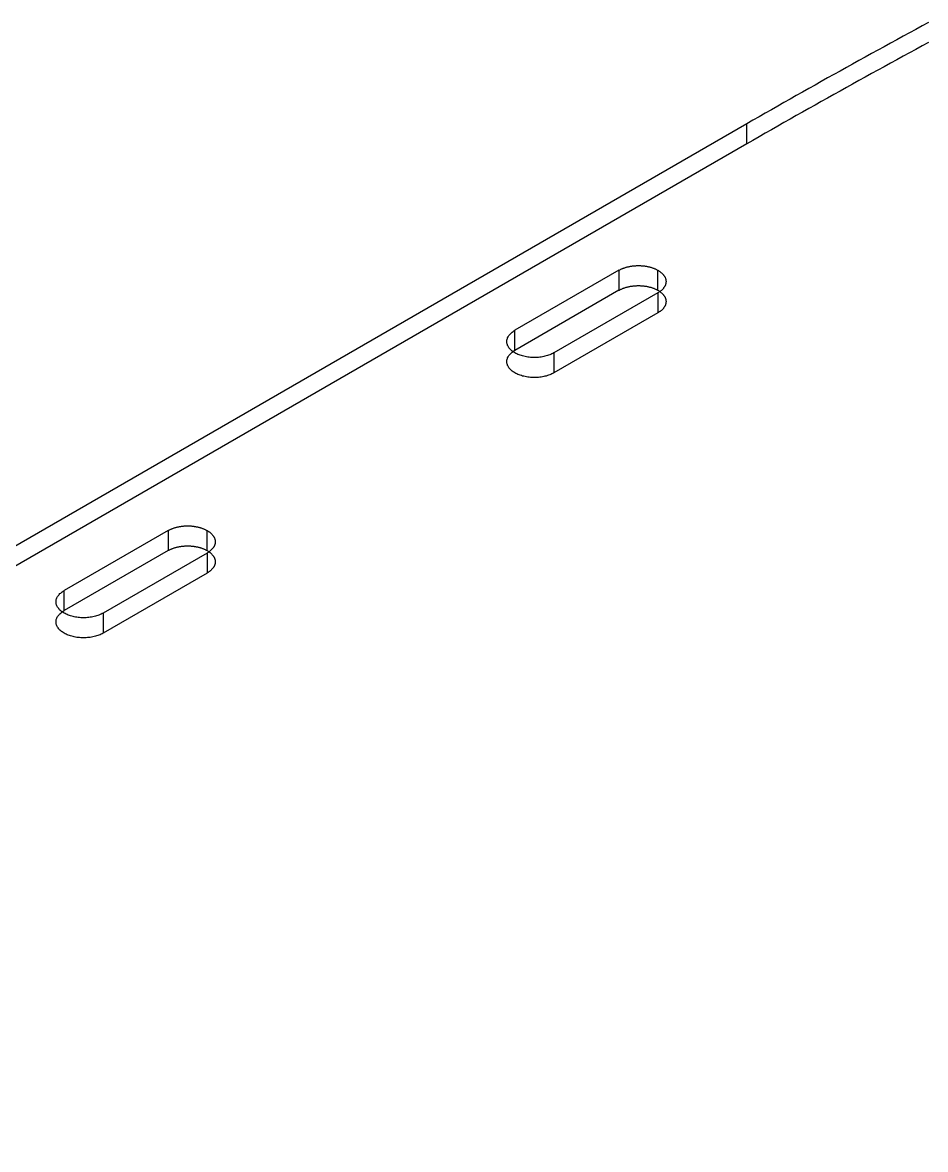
# Model space of a CAD drawing. Header units: inches. Extents: x 4 to 268, y 4 to 172.
# Drawn here: x 82.143 to 85.292, y 30.55 to 34.48 of the extents above; entities that cross this region are included whole.
import ezdxf

# ---------------------------------------------------------------- set-up
doc = ezdxf.new("R2010")
doc.units = ezdxf.units.IN
doc.header["$MEASUREMENT"] = 0

msp = doc.modelspace()

# ---------------------------------------------------------------- linework, layer by layer
at = {"layer": 'OUTLINE'}
for p, q in [((85.3027, 34.4799), (85.2805, 34.4679)), ((85.214, 34.4319), (85.1919, 34.4198)), ((85.2361, 34.4439), (85.214, 34.4319)), ((85.2583, 34.4559), (85.2361, 34.4439)), ((85.2805, 34.4679), (85.2583, 34.4559)), ((85.1477, 34.3957), (85.1256, 34.3837)), ((85.1698, 34.4078), (85.1477, 34.3957)), ((85.1919, 34.4198), (85.1698, 34.4078)), ((85.2805, 34.3981), (85.2583, 34.3861)), ((85.3027, 34.41), (85.2805, 34.3981)), ((85.0816, 34.3594), (85.0597, 34.3473)), ((85.1036, 34.3716), (85.0816, 34.3594)), ((85.1256, 34.3837), (85.1036, 34.3716)), ((85.214, 34.3621), (85.1919, 34.35)), ((85.2361, 34.3741), (85.214, 34.3621)), ((85.2583, 34.3861), (85.2361, 34.3741)), ((85.0158, 34.323), (84.9939, 34.3108)), ((85.0377, 34.3352), (85.0158, 34.323)), ((85.0597, 34.3473), (85.0377, 34.3352)), ((85.1256, 34.3138), (85.1036, 34.3017)), ((85.1477, 34.3259), (85.1256, 34.3138)), ((85.1698, 34.338), (85.1477, 34.3259)), ((85.1919, 34.35), (85.1698, 34.338)), ((84.9284, 34.2742), (84.9066, 34.262)), ((84.9502, 34.2865), (84.9284, 34.2742)), ((84.972, 34.2987), (84.9502, 34.2865)), ((84.9939, 34.3108), (84.972, 34.2987)), ((85.0597, 34.2775), (85.0377, 34.2654)), ((85.0816, 34.2896), (85.0597, 34.2775)), ((85.1036, 34.3017), (85.0816, 34.2896)), ((84.8631, 34.2375), (84.8413, 34.2252)), ((84.8848, 34.2498), (84.8631, 34.2375)), ((84.9066, 34.262), (84.8848, 34.2498)), ((84.9939, 34.241), (84.972, 34.2288)), ((85.0158, 34.2532), (84.9939, 34.241)), ((85.0377, 34.2654), (85.0158, 34.2532)), ((84.798, 34.2006), (84.7764, 34.1883)), ((84.8197, 34.2129), (84.798, 34.2006)), ((84.8413, 34.2252), (84.8197, 34.2129)), ((84.9284, 34.2044), (84.9066, 34.1922)), ((84.9502, 34.2166), (84.9284, 34.2044)), ((84.972, 34.2288), (84.9502, 34.2166)), ((84.7332, 34.1636), (84.7116, 34.1512)), ((84.7548, 34.1759), (84.7332, 34.1636)), ((84.7764, 34.1883), (84.7548, 34.1759)), ((84.8413, 34.1554), (84.8197, 34.1431)), ((84.8631, 34.1677), (84.8413, 34.1554)), ((84.8848, 34.1799), (84.8631, 34.1677)), ((84.9066, 34.1922), (84.8848, 34.1799)), ((84.6686, 34.1264), (73.5428, 27.7028)), ((84.6901, 34.1388), (84.6686, 34.1264)), ((84.6686, 34.0566), (84.6686, 34.1264)), ((84.7116, 34.1512), (84.6901, 34.1388)), ((84.7764, 34.1185), (84.7548, 34.1061)), ((84.798, 34.1308), (84.7764, 34.1185)), ((84.8197, 34.1431), (84.798, 34.1308)), ((84.7116, 34.0814), (84.6901, 34.069)), ((84.7332, 34.0938), (84.7116, 34.0814)), ((84.7548, 34.1061), (84.7332, 34.0938)), ((84.6686, 34.0566), (73.5428, 27.633)), ((84.6901, 34.069), (84.6686, 34.0566)), ((84.2226, 33.6158), (83.8598, 33.4064)), ((84.2226, 33.6158), (84.2243, 33.6168)), ((84.2226, 33.6158), (84.2226, 33.546)), ((84.2243, 33.6168), (84.2261, 33.6177)), ((84.2261, 33.6177), (84.2278, 33.6186)), ((84.2278, 33.6186), (84.2296, 33.6195)), ((84.2296, 33.6195), (84.2315, 33.6204)), ((84.2315, 33.6204), (84.2334, 33.6212)), ((84.2334, 33.6212), (84.2353, 33.622)), ((84.2353, 33.622), (84.2372, 33.6228)), ((84.2372, 33.6228), (84.2392, 33.6235)), ((84.2392, 33.6235), (84.2412, 33.6242)), ((84.2412, 33.6242), (84.2432, 33.6249)), ((84.2432, 33.6249), (84.2453, 33.6256)), ((84.2453, 33.6256), (84.2474, 33.6262)), ((84.2474, 33.6262), (84.2495, 33.6268)), ((84.2495, 33.6268), (84.2517, 33.6273)), ((84.2517, 33.6273), (84.2538, 33.6279)), ((84.2538, 33.6279), (84.256, 33.6284)), ((84.256, 33.6284), (84.2583, 33.6289)), ((84.2583, 33.6289), (84.2605, 33.6293)), ((84.2605, 33.6293), (84.2627, 33.6297)), ((84.2627, 33.6297), (84.265, 33.6301)), ((84.265, 33.6301), (84.2673, 33.6304)), ((84.2673, 33.6304), (84.2696, 33.6308)), ((84.2696, 33.6308), (84.2719, 33.631)), ((84.2719, 33.631), (84.2742, 33.6313)), ((84.2742, 33.6313), (84.2765, 33.6315)), ((84.2765, 33.6315), (84.2789, 33.6317)), ((84.2789, 33.6317), (84.2812, 33.6318)), ((84.2812, 33.6318), (84.2836, 33.632)), ((84.2836, 33.632), (84.2859, 33.632)), ((84.2859, 33.632), (84.2883, 33.6321)), ((84.2883, 33.6321), (84.2907, 33.6321)), ((84.2907, 33.6321), (84.293, 33.6321)), ((84.293, 33.6321), (84.2954, 33.632)), ((84.2954, 33.632), (84.2977, 33.632)), ((84.2977, 33.632), (84.3001, 33.6318)), ((84.3001, 33.6318), (84.3024, 33.6317)), ((84.3024, 33.6317), (84.3048, 33.6315)), ((84.3048, 33.6315), (84.3071, 33.6313)), ((84.3071, 33.6313), (84.3094, 33.631)), ((84.3094, 33.631), (84.3117, 33.6308)), ((84.3117, 33.6308), (84.314, 33.6304)), ((84.314, 33.6304), (84.3163, 33.6301)), ((84.3163, 33.6301), (84.3186, 33.6297)), ((84.3186, 33.6297), (84.3208, 33.6293)), ((84.3208, 33.6293), (84.3231, 33.6289)), ((84.3231, 33.6289), (84.3253, 33.6284)), ((84.3253, 33.6284), (84.3275, 33.6279)), ((84.3275, 33.6279), (84.3296, 33.6273)), ((84.3296, 33.6273), (84.3318, 33.6268)), ((84.3318, 33.6268), (84.3339, 33.6262)), ((84.3339, 33.6262), (84.336, 33.6256)), ((84.336, 33.6256), (84.3381, 33.6249)), ((84.3381, 33.6249), (84.3401, 33.6242)), ((84.3401, 33.6242), (84.3421, 33.6235)), ((84.3421, 33.6235), (84.3441, 33.6228)), ((84.3441, 33.6228), (84.3461, 33.622)), ((84.3461, 33.622), (84.348, 33.6212)), ((84.348, 33.6212), (84.3498, 33.6204)), ((84.3498, 33.6204), (84.3517, 33.6195)), ((84.3517, 33.6195), (84.3535, 33.6186)), ((84.3535, 33.6186), (84.3553, 33.6177)), ((84.3553, 33.6177), (84.357, 33.6168)), ((84.357, 33.6168), (84.3587, 33.6158)), ((84.3587, 33.6158), (84.3603, 33.6149)), ((84.3587, 33.546), (84.3587, 33.6158)), ((84.3603, 33.6149), (84.3619, 33.6139)), ((84.3619, 33.6139), (84.3635, 33.6128)), ((84.3635, 33.6128), (84.365, 33.6118)), ((84.365, 33.6118), (84.3665, 33.6107)), ((84.3665, 33.6107), (84.3679, 33.6097)), ((84.3679, 33.6097), (84.3693, 33.6086)), ((84.3693, 33.6086), (84.3706, 33.6074)), ((84.3706, 33.6074), (84.3719, 33.6063)), ((84.3719, 33.6063), (84.3732, 33.6051)), ((84.3732, 33.6051), (84.3744, 33.6039)), ((84.3744, 33.6039), (84.3755, 33.6028)), ((84.3755, 33.6028), (84.3766, 33.6015)), ((84.3766, 33.6015), (84.3776, 33.6003)), ((84.3776, 33.6003), (84.3786, 33.5991)), ((84.3786, 33.5991), (84.3795, 33.5978)), ((84.3795, 33.5978), (84.3804, 33.5966)), ((84.3804, 33.5966), (84.3812, 33.5953)), ((84.3812, 33.5953), (84.382, 33.594)), ((84.382, 33.594), (84.3827, 33.5927)), ((84.3827, 33.5927), (84.3834, 33.5914)), ((84.3834, 33.5914), (84.384, 33.5901)), ((84.384, 33.5901), (84.3845, 33.5887)), ((84.3845, 33.5644), (84.384, 33.5631)), ((84.3845, 33.5887), (84.385, 33.5874)), ((84.385, 33.5657), (84.3845, 33.5644)), ((84.385, 33.5874), (84.3854, 33.5861)), ((84.3854, 33.5671), (84.385, 33.5657)), ((84.3854, 33.5861), (84.3858, 33.5847)), ((84.3858, 33.5684), (84.3854, 33.5671)), ((84.3858, 33.5847), (84.3861, 33.5834)), ((84.3861, 33.5698), (84.3858, 33.5684)), ((84.3861, 33.5834), (84.3864, 33.582)), ((84.3864, 33.5711), (84.3861, 33.5698)), ((84.3864, 33.582), (84.3866, 33.5807)), ((84.3866, 33.5725), (84.3864, 33.5711)), ((84.3866, 33.5807), (84.3867, 33.5793)), ((84.3867, 33.5738), (84.3866, 33.5725)), ((84.3867, 33.5793), (84.3868, 33.5779)), ((84.3868, 33.5752), (84.3867, 33.5738)), ((84.3868, 33.5779), (84.3869, 33.5766)), ((84.3869, 33.5766), (84.3868, 33.5752)), ((84.2226, 33.546), (83.8598, 33.3366)), ((84.3587, 33.5373), (83.9959, 33.3278)), ((84.2226, 33.546), (84.2243, 33.547)), ((84.2243, 33.547), (84.2261, 33.5479)), ((84.2261, 33.5479), (84.2278, 33.5488)), ((84.2278, 33.5488), (84.2296, 33.5497)), ((84.2296, 33.5497), (84.2315, 33.5505)), ((84.2315, 33.5505), (84.2334, 33.5514)), ((84.2334, 33.5514), (84.2353, 33.5522)), ((84.2353, 33.5522), (84.2372, 33.5529)), ((84.2372, 33.5529), (84.2392, 33.5537)), ((84.2392, 33.5537), (84.2412, 33.5544)), ((84.2412, 33.5544), (84.2432, 33.5551)), ((84.2432, 33.5551), (84.2453, 33.5557)), ((84.2453, 33.5557), (84.2474, 33.5564)), ((84.2474, 33.5564), (84.2495, 33.557)), ((84.2495, 33.557), (84.2517, 33.5575)), ((84.2517, 33.5575), (84.2538, 33.5581)), ((84.2538, 33.5581), (84.256, 33.5586)), ((84.256, 33.5586), (84.2583, 33.559)), ((84.2583, 33.559), (84.2605, 33.5595)), ((84.2605, 33.5595), (84.2627, 33.5599)), ((84.2627, 33.5599), (84.265, 33.5603)), ((84.265, 33.5603), (84.2673, 33.5606)), ((84.2673, 33.5606), (84.2696, 33.5609)), ((84.2696, 33.5609), (84.2719, 33.5612)), ((84.2719, 33.5612), (84.2742, 33.5615)), ((84.2742, 33.5615), (84.2765, 33.5617)), ((84.2765, 33.5617), (84.2789, 33.5619)), ((84.2789, 33.5619), (84.2812, 33.562)), ((84.2812, 33.562), (84.2836, 33.5621)), ((84.2836, 33.5621), (84.2859, 33.5622)), ((84.2859, 33.5622), (84.2883, 33.5623)), ((84.2883, 33.5623), (84.2907, 33.5623)), ((84.2907, 33.5623), (84.293, 33.5623)), ((84.293, 33.5623), (84.2954, 33.5622)), ((84.2954, 33.5622), (84.2977, 33.5621)), ((84.2977, 33.5621), (84.3001, 33.562)), ((84.3001, 33.562), (84.3024, 33.5619)), ((84.3024, 33.5619), (84.3048, 33.5617)), ((84.3048, 33.5617), (84.3071, 33.5615)), ((84.3071, 33.5615), (84.3094, 33.5612)), ((84.3094, 33.5612), (84.3117, 33.5609)), ((84.3117, 33.5609), (84.314, 33.5606)), ((84.314, 33.5606), (84.3163, 33.5603)), ((84.3163, 33.5603), (84.3186, 33.5599)), ((84.3186, 33.5599), (84.3208, 33.5595)), ((84.3208, 33.5595), (84.3231, 33.559)), ((84.3231, 33.559), (84.3253, 33.5586)), ((84.3253, 33.5586), (84.3275, 33.5581)), ((84.3275, 33.5581), (84.3296, 33.5575)), ((84.3296, 33.5575), (84.3318, 33.557)), ((84.3318, 33.557), (84.3339, 33.5564)), ((84.3339, 33.5564), (84.336, 33.5557)), ((84.336, 33.5557), (84.3381, 33.5551)), ((84.3381, 33.5551), (84.3401, 33.5544)), ((84.3401, 33.5544), (84.3421, 33.5537)), ((84.3421, 33.5537), (84.3441, 33.5529)), ((84.3441, 33.5529), (84.3461, 33.5522)), ((84.3461, 33.5522), (84.348, 33.5514)), ((84.348, 33.5514), (84.3498, 33.5505)), ((84.3498, 33.5505), (84.3517, 33.5497)), ((84.3517, 33.5497), (84.3535, 33.5488)), ((84.3535, 33.5488), (84.3553, 33.5479)), ((84.3553, 33.5479), (84.357, 33.547)), ((84.357, 33.547), (84.3587, 33.546)), ((84.3587, 33.546), (84.3603, 33.545)), ((84.3603, 33.5383), (84.3587, 33.5373)), ((84.3587, 33.5373), (84.3587, 33.4675)), ((84.3603, 33.545), (84.3619, 33.544)), ((84.3619, 33.5393), (84.3603, 33.5383)), ((84.3619, 33.544), (84.3635, 33.543)), ((84.3635, 33.5403), (84.3619, 33.5393)), ((84.3635, 33.543), (84.365, 33.542)), ((84.365, 33.5413), (84.3635, 33.5403)), ((84.3665, 33.5424), (84.365, 33.5413)), ((84.365, 33.542), (84.3665, 33.5409)), ((84.3679, 33.5435), (84.3665, 33.5424)), ((84.3665, 33.5409), (84.3679, 33.5398)), ((84.3693, 33.5446), (84.3679, 33.5435)), ((84.3679, 33.5398), (84.3693, 33.5387)), ((84.3706, 33.5457), (84.3693, 33.5446)), ((84.3693, 33.5387), (84.3706, 33.5376)), ((84.3719, 33.5469), (84.3706, 33.5457)), ((84.3706, 33.5376), (84.3719, 33.5365)), ((84.3732, 33.548), (84.3719, 33.5469)), ((84.3719, 33.5365), (84.3732, 33.5353)), ((84.3744, 33.5492), (84.3732, 33.548)), ((84.3732, 33.5353), (84.3744, 33.5341)), ((84.3755, 33.5504), (84.3744, 33.5492)), ((84.3744, 33.5341), (84.3755, 33.5329)), ((84.3766, 33.5516), (84.3755, 33.5504)), ((84.3755, 33.5329), (84.3766, 33.5317)), ((84.3776, 33.5528), (84.3766, 33.5516)), ((84.3766, 33.5317), (84.3776, 33.5305)), ((84.3786, 33.5541), (84.3776, 33.5528)), ((84.3776, 33.5305), (84.3786, 33.5293)), ((84.3795, 33.5553), (84.3786, 33.5541)), ((84.3786, 33.5293), (84.3795, 33.528)), ((84.3804, 33.5566), (84.3795, 33.5553)), ((84.3795, 33.528), (84.3804, 33.5267)), ((84.3812, 33.5579), (84.3804, 33.5566)), ((84.3804, 33.5267), (84.3812, 33.5255)), ((84.382, 33.5591), (84.3812, 33.5579)), ((84.3812, 33.5255), (84.382, 33.5242)), ((84.3827, 33.5604), (84.382, 33.5591)), ((84.3834, 33.5618), (84.3827, 33.5604)), ((84.384, 33.5631), (84.3834, 33.5618)), ((84.3804, 33.4868), (84.3795, 33.4855)), ((84.3812, 33.488), (84.3804, 33.4868)), ((84.382, 33.4893), (84.3812, 33.488)), ((84.382, 33.5242), (84.3827, 33.5229)), ((84.3827, 33.4906), (84.382, 33.4893)), ((84.3827, 33.5229), (84.3834, 33.5216)), ((84.3834, 33.4919), (84.3827, 33.4906)), ((84.3834, 33.5216), (84.384, 33.5202)), ((84.384, 33.4933), (84.3834, 33.4919)), ((84.384, 33.5202), (84.3845, 33.5189)), ((84.3845, 33.4946), (84.384, 33.4933)), ((84.3845, 33.5189), (84.385, 33.5176)), ((84.385, 33.4959), (84.3845, 33.4946)), ((84.385, 33.5176), (84.3854, 33.5162)), ((84.3854, 33.4973), (84.385, 33.4959)), ((84.3854, 33.5162), (84.3858, 33.5149)), ((84.3858, 33.4986), (84.3854, 33.4973)), ((84.3858, 33.5149), (84.3861, 33.5135)), ((84.3861, 33.4999), (84.3858, 33.4986)), ((84.3861, 33.5135), (84.3864, 33.5122)), ((84.3864, 33.5013), (84.3861, 33.4999)), ((84.3864, 33.5122), (84.3866, 33.5108)), ((84.3866, 33.5027), (84.3864, 33.5013)), ((84.3866, 33.5108), (84.3867, 33.5095)), ((84.3867, 33.504), (84.3866, 33.5027)), ((84.3867, 33.5095), (84.3868, 33.5081)), ((84.3868, 33.5054), (84.3867, 33.504)), ((84.3868, 33.5081), (84.3869, 33.5067)), ((84.3869, 33.5067), (84.3868, 33.5054)), ((84.3587, 33.4675), (83.9959, 33.258)), ((84.3603, 33.4684), (84.3587, 33.4675)), ((84.3619, 33.4694), (84.3603, 33.4684)), ((84.3635, 33.4705), (84.3619, 33.4694)), ((84.365, 33.4715), (84.3635, 33.4705)), ((84.3665, 33.4726), (84.365, 33.4715)), ((84.3679, 33.4737), (84.3665, 33.4726)), ((84.3693, 33.4748), (84.3679, 33.4737)), ((84.3706, 33.4759), (84.3693, 33.4748)), ((84.3719, 33.477), (84.3706, 33.4759)), ((84.3732, 33.4782), (84.3719, 33.477)), ((84.3744, 33.4794), (84.3732, 33.4782)), ((84.3755, 33.4806), (84.3744, 33.4794)), ((84.3766, 33.4818), (84.3755, 33.4806)), ((84.3776, 33.483), (84.3766, 33.4818)), ((84.3786, 33.4842), (84.3776, 33.483)), ((84.3795, 33.4855), (84.3786, 33.4842)), ((83.8317, 33.3671), (83.8318, 33.3698)), ((83.8318, 33.3698), (83.8321, 33.3725)), ((83.8321, 33.3725), (83.8327, 33.3753)), ((83.8327, 33.3753), (83.8335, 33.3779)), ((83.8335, 33.3779), (83.8345, 33.3806)), ((83.8345, 33.3806), (83.8358, 33.3832)), ((83.8358, 33.3832), (83.8373, 33.3858)), ((83.8373, 33.3858), (83.839, 33.3884)), ((83.839, 33.3884), (83.8409, 33.3909)), ((83.8409, 33.3909), (83.843, 33.3933)), ((83.843, 33.3933), (83.8453, 33.3957)), ((83.8453, 33.3957), (83.8479, 33.398)), ((83.8479, 33.398), (83.8506, 33.4002)), ((83.8506, 33.4002), (83.8535, 33.4023)), ((83.8535, 33.4023), (83.8566, 33.4044)), ((83.8566, 33.4044), (83.8598, 33.4064)), ((83.8598, 33.3366), (83.8598, 33.4064)), ((83.8318, 33.3644), (83.8317, 33.3671)), ((83.8321, 33.3617), (83.8318, 33.3644)), ((83.8327, 33.359), (83.8321, 33.3617)), ((83.8335, 33.3563), (83.8327, 33.359)), ((83.8345, 33.3536), (83.8335, 33.3563)), ((83.8358, 33.351), (83.8345, 33.3536)), ((83.8373, 33.3484), (83.8358, 33.351)), ((83.839, 33.3458), (83.8373, 33.3484)), ((83.8409, 33.3434), (83.839, 33.3458)), ((83.843, 33.3409), (83.8409, 33.3434)), ((83.8453, 33.3385), (83.843, 33.3409)), ((83.8479, 33.3362), (83.8453, 33.3385)), ((83.8506, 33.334), (83.8479, 33.3362)), ((83.8479, 33.3281), (83.8506, 33.3304)), ((83.8535, 33.3319), (83.8506, 33.334)), ((83.8506, 33.3304), (83.8535, 33.3325)), ((83.8535, 33.3325), (83.8566, 33.3346)), ((83.8566, 33.3298), (83.8535, 33.3319)), ((83.8566, 33.3346), (83.8598, 33.3366)), ((83.8598, 33.3278), (83.8566, 33.3298)), ((83.8317, 33.2973), (83.8318, 33.3)), ((83.8318, 33.2946), (83.8317, 33.2973)), ((83.8318, 33.3), (83.8321, 33.3027)), ((83.8321, 33.2918), (83.8318, 33.2946)), ((83.8321, 33.3027), (83.8327, 33.3054)), ((83.8327, 33.2891), (83.8321, 33.2918)), ((83.8327, 33.3054), (83.8335, 33.3081)), ((83.8335, 33.3081), (83.8345, 33.3108)), ((83.8345, 33.3108), (83.8358, 33.3134)), ((83.8358, 33.3134), (83.8373, 33.316)), ((83.8373, 33.316), (83.839, 33.3185)), ((83.839, 33.3185), (83.8409, 33.321)), ((83.8409, 33.321), (83.843, 33.3235)), ((83.843, 33.3235), (83.8453, 33.3258)), ((83.8453, 33.3258), (83.8479, 33.3281)), ((83.8633, 33.3259), (83.8598, 33.3278)), ((83.8668, 33.3242), (83.8633, 33.3259)), ((83.8706, 33.3225), (83.8668, 33.3242)), ((83.8744, 33.3209), (83.8706, 33.3225)), ((83.8784, 33.3195), (83.8744, 33.3209)), ((83.8825, 33.3181), (83.8784, 33.3195)), ((83.8867, 33.3169), (83.8825, 33.3181)), ((83.891, 33.3158), (83.8867, 33.3169)), ((83.8955, 33.3148), (83.891, 33.3158)), ((83.8999, 33.314), (83.8955, 33.3148)), ((83.9045, 33.3132), (83.8999, 33.314)), ((83.9091, 33.3126), (83.9045, 33.3132)), ((83.9137, 33.3122), (83.9091, 33.3126)), ((83.9184, 33.3118), (83.9137, 33.3122)), ((83.9231, 33.3116), (83.9184, 33.3118)), ((83.9279, 33.3116), (83.9231, 33.3116)), ((83.9326, 33.3116), (83.9279, 33.3116)), ((83.9373, 33.3118), (83.9326, 33.3116)), ((83.942, 33.3122), (83.9373, 33.3118)), ((83.9466, 33.3126), (83.942, 33.3122)), ((83.9512, 33.3132), (83.9466, 33.3126)), ((83.9558, 33.314), (83.9512, 33.3132)), ((83.9603, 33.3148), (83.9558, 33.314)), ((83.9647, 33.3158), (83.9603, 33.3148)), ((83.969, 33.3169), (83.9647, 33.3158)), ((83.9732, 33.3181), (83.969, 33.3169)), ((83.9773, 33.3195), (83.9732, 33.3181)), ((83.9813, 33.3209), (83.9773, 33.3195)), ((83.9852, 33.3225), (83.9813, 33.3209)), ((83.9889, 33.3242), (83.9852, 33.3225)), ((83.9925, 33.3259), (83.9889, 33.3242)), ((83.9959, 33.3278), (83.9925, 33.3259)), ((83.9959, 33.3278), (83.9959, 33.258)), ((83.8335, 33.2864), (83.8327, 33.2891)), ((83.8345, 33.2838), (83.8335, 33.2864)), ((83.8358, 33.2812), (83.8345, 33.2838)), ((83.8373, 33.2786), (83.8358, 33.2812)), ((83.839, 33.276), (83.8373, 33.2786)), ((83.8409, 33.2735), (83.839, 33.276)), ((83.843, 33.2711), (83.8409, 33.2735)), ((83.8453, 33.2687), (83.843, 33.2711)), ((83.8479, 33.2664), (83.8453, 33.2687)), ((83.8506, 33.2642), (83.8479, 33.2664)), ((83.8535, 33.262), (83.8506, 33.2642)), ((83.8566, 33.26), (83.8535, 33.262)), ((83.8598, 33.258), (83.8566, 33.26)), ((83.8633, 33.2561), (83.8598, 33.258)), ((83.8668, 33.2543), (83.8633, 33.2561)), ((83.8706, 33.2527), (83.8668, 33.2543)), ((83.8744, 33.2511), (83.8706, 33.2527)), ((83.8784, 33.2496), (83.8744, 33.2511)), ((83.9813, 33.2511), (83.9773, 33.2496)), ((83.9852, 33.2527), (83.9813, 33.2511)), ((83.9889, 33.2543), (83.9852, 33.2527)), ((83.9925, 33.2561), (83.9889, 33.2543)), ((83.9959, 33.258), (83.9925, 33.2561)), ((83.8825, 33.2483), (83.8784, 33.2496)), ((83.8867, 33.2471), (83.8825, 33.2483)), ((83.891, 33.246), (83.8867, 33.2471)), ((83.8955, 33.245), (83.891, 33.246)), ((83.8999, 33.2441), (83.8955, 33.245)), ((83.9045, 33.2434), (83.8999, 33.2441)), ((83.9091, 33.2428), (83.9045, 33.2434)), ((83.9137, 33.2423), (83.9091, 33.2428)), ((83.9184, 33.242), (83.9137, 33.2423)), ((83.9231, 33.2418), (83.9184, 33.242)), ((83.9279, 33.2417), (83.9231, 33.2418)), ((83.9326, 33.2418), (83.9279, 33.2417)), ((83.9373, 33.242), (83.9326, 33.2418)), ((83.942, 33.2423), (83.9373, 33.242)), ((83.9466, 33.2428), (83.942, 33.2423)), ((83.9512, 33.2434), (83.9466, 33.2428)), ((83.9558, 33.2441), (83.9512, 33.2434)), ((83.9603, 33.245), (83.9558, 33.2441)), ((83.9647, 33.246), (83.9603, 33.245)), ((83.969, 33.2471), (83.9647, 33.246)), ((83.9732, 33.2483), (83.969, 33.2471)), ((83.9773, 33.2496), (83.9732, 33.2483)), ((82.6505, 32.7082), (82.2877, 32.4987)), ((82.6505, 32.7082), (82.6522, 32.7091)), ((82.6505, 32.7082), (82.6505, 32.6383)), ((82.6522, 32.7091), (82.6539, 32.71)), ((82.6539, 32.71), (82.6557, 32.7109)), ((82.6557, 32.7109), (82.6575, 32.7118)), ((82.6575, 32.7118), (82.6594, 32.7127)), ((82.6594, 32.7127), (82.6612, 32.7135)), ((82.6612, 32.7135), (82.6631, 32.7143)), ((82.6631, 32.7143), (82.6651, 32.7151)), ((82.6651, 32.7151), (82.6671, 32.7158)), ((82.6671, 32.7158), (82.6691, 32.7165)), ((82.6691, 32.7165), (82.6711, 32.7172)), ((82.6711, 32.7172), (82.6732, 32.7179)), ((82.6732, 32.7179), (82.6753, 32.7185)), ((82.6753, 32.7185), (82.6774, 32.7191)), ((82.6774, 32.7191), (82.6796, 32.7197)), ((82.6796, 32.7197), (82.6817, 32.7202)), ((82.6817, 32.7202), (82.6839, 32.7207)), ((82.6839, 32.7207), (82.6861, 32.7212)), ((82.6861, 32.7212), (82.6884, 32.7216)), ((82.6884, 32.7216), (82.6906, 32.722)), ((82.6906, 32.722), (82.6929, 32.7224)), ((82.6929, 32.7224), (82.6952, 32.7228)), ((82.6952, 32.7228), (82.6975, 32.7231)), ((82.6975, 32.7231), (82.6998, 32.7234)), ((82.6998, 32.7234), (82.7021, 32.7236)), ((82.7021, 32.7236), (82.7044, 32.7238)), ((82.7044, 32.7238), (82.7068, 32.724)), ((82.7068, 32.724), (82.7091, 32.7242)), ((82.7091, 32.7242), (82.7115, 32.7243)), ((82.7115, 32.7243), (82.7138, 32.7244)), ((82.7138, 32.7244), (82.7162, 32.7244)), ((82.7162, 32.7244), (82.7185, 32.7244)), ((82.7185, 32.7244), (82.7209, 32.7244)), ((82.7209, 32.7244), (82.7233, 32.7244)), ((82.7233, 32.7244), (82.7256, 32.7243)), ((82.7256, 32.7243), (82.728, 32.7242)), ((82.728, 32.7242), (82.7303, 32.724)), ((82.7303, 32.724), (82.7327, 32.7238)), ((82.7327, 32.7238), (82.735, 32.7236)), ((82.735, 32.7236), (82.7373, 32.7234)), ((82.7373, 32.7234), (82.7396, 32.7231)), ((82.7396, 32.7231), (82.7419, 32.7228)), ((82.7419, 32.7228), (82.7442, 32.7224)), ((82.7442, 32.7224), (82.7465, 32.722)), ((82.7465, 32.722), (82.7487, 32.7216)), ((82.7487, 32.7216), (82.751, 32.7212)), ((82.751, 32.7212), (82.7532, 32.7207)), ((82.7532, 32.7207), (82.7554, 32.7202)), ((82.7554, 32.7202), (82.7575, 32.7197)), ((82.7575, 32.7197), (82.7597, 32.7191)), ((82.7597, 32.7191), (82.7618, 32.7185)), ((82.7618, 32.7185), (82.7639, 32.7179)), ((82.7639, 32.7179), (82.766, 32.7172)), ((82.766, 32.7172), (82.768, 32.7165)), ((82.768, 32.7165), (82.77, 32.7158)), ((82.77, 32.7158), (82.772, 32.7151)), ((82.772, 32.7151), (82.7739, 32.7143)), ((82.7739, 32.7143), (82.7758, 32.7135)), ((82.7758, 32.7135), (82.7777, 32.7127)), ((82.7777, 32.7127), (82.7796, 32.7118)), ((82.7796, 32.7118), (82.7814, 32.7109)), ((82.7814, 32.7109), (82.7831, 32.71)), ((82.7831, 32.71), (82.7849, 32.7091)), ((82.7849, 32.7091), (82.7866, 32.7082)), ((82.7866, 32.6383), (82.7866, 32.7082)), ((82.7866, 32.7082), (82.7882, 32.7072)), ((82.7882, 32.7072), (82.7898, 32.7062)), ((82.7898, 32.7062), (82.7914, 32.7052)), ((82.7914, 32.7052), (82.7929, 32.7041)), ((82.7929, 32.7041), (82.7944, 32.7031)), ((82.7944, 32.7031), (82.7958, 32.702)), ((82.7958, 32.702), (82.7972, 32.7009)), ((82.7972, 32.7009), (82.7985, 32.6997)), ((82.7985, 32.6997), (82.7998, 32.6986)), ((82.7998, 32.6986), (82.8011, 32.6974)), ((82.8011, 32.6974), (82.8022, 32.6963)), ((82.8022, 32.6963), (82.8034, 32.6951)), ((82.8034, 32.6951), (82.8045, 32.6939)), ((82.8045, 32.6939), (82.8055, 32.6926)), ((82.8055, 32.6926), (82.8065, 32.6914)), ((82.8065, 32.6914), (82.8074, 32.6901)), ((82.8074, 32.6901), (82.8083, 32.6889)), ((82.8083, 32.6889), (82.8091, 32.6876)), ((82.8091, 32.6876), (82.8099, 32.6863)), ((82.8099, 32.6863), (82.8106, 32.685)), ((82.8106, 32.685), (82.8113, 32.6837)), ((82.8113, 32.6837), (82.8119, 32.6824)), ((82.8119, 32.6824), (82.8124, 32.6811)), ((82.8124, 32.6811), (82.8129, 32.6797)), ((82.8129, 32.6797), (82.8133, 32.6784)), ((82.8133, 32.6784), (82.8137, 32.677)), ((82.8137, 32.6607), (82.8133, 32.6594)), ((82.8137, 32.677), (82.814, 32.6757)), ((82.814, 32.6621), (82.8137, 32.6607)), ((82.814, 32.6757), (82.8143, 32.6743)), ((82.8143, 32.6634), (82.814, 32.6621)), ((82.8143, 32.6743), (82.8145, 32.673)), ((82.8145, 32.6648), (82.8143, 32.6634)), ((82.8145, 32.673), (82.8146, 32.6716)), ((82.8146, 32.6662), (82.8145, 32.6648)), ((82.8146, 32.6716), (82.8147, 32.6702)), ((82.8147, 32.6675), (82.8146, 32.6662)), ((82.8147, 32.6702), (82.8147, 32.6689)), ((82.8147, 32.6689), (82.8147, 32.6675)), ((82.6505, 32.6383), (82.2877, 32.4289)), ((82.7866, 32.6296), (82.4238, 32.4201)), ((82.6505, 32.6383), (82.6522, 32.6393)), ((82.6522, 32.6393), (82.6539, 32.6402)), ((82.6539, 32.6402), (82.6557, 32.6411)), ((82.6557, 32.6411), (82.6575, 32.642)), ((82.6575, 32.642), (82.6594, 32.6428)), ((82.6594, 32.6428), (82.6612, 32.6437)), ((82.6612, 32.6437), (82.6631, 32.6445)), ((82.6631, 32.6445), (82.6651, 32.6452)), ((82.6651, 32.6452), (82.6671, 32.646)), ((82.6671, 32.646), (82.6691, 32.6467)), ((82.6691, 32.6467), (82.6711, 32.6474)), ((82.6711, 32.6474), (82.6732, 32.648)), ((82.6732, 32.648), (82.6753, 32.6487)), ((82.6753, 32.6487), (82.6774, 32.6493)), ((82.6774, 32.6493), (82.6796, 32.6498)), ((82.6796, 32.6498), (82.6817, 32.6504)), ((82.6817, 32.6504), (82.6839, 32.6509)), ((82.6839, 32.6509), (82.6861, 32.6514)), ((82.6861, 32.6514), (82.6884, 32.6518)), ((82.6884, 32.6518), (82.6906, 32.6522)), ((82.6906, 32.6522), (82.6929, 32.6526)), ((82.6929, 32.6526), (82.6952, 32.6529)), ((82.6952, 32.6529), (82.6975, 32.6533)), ((82.6975, 32.6533), (82.6998, 32.6535)), ((82.6998, 32.6535), (82.7021, 32.6538)), ((82.7021, 32.6538), (82.7044, 32.654)), ((82.7044, 32.654), (82.7068, 32.6542)), ((82.7068, 32.6542), (82.7091, 32.6543)), ((82.7091, 32.6543), (82.7115, 32.6545)), ((82.7115, 32.6545), (82.7138, 32.6545)), ((82.7138, 32.6545), (82.7162, 32.6546)), ((82.7162, 32.6546), (82.7185, 32.6546)), ((82.7185, 32.6546), (82.7209, 32.6546)), ((82.7209, 32.6546), (82.7233, 32.6545)), ((82.7233, 32.6545), (82.7256, 32.6545)), ((82.7256, 32.6545), (82.728, 32.6543)), ((82.728, 32.6543), (82.7303, 32.6542)), ((82.7303, 32.6542), (82.7327, 32.654)), ((82.7327, 32.654), (82.735, 32.6538)), ((82.735, 32.6538), (82.7373, 32.6535)), ((82.7373, 32.6535), (82.7396, 32.6533)), ((82.7396, 32.6533), (82.7419, 32.6529)), ((82.7419, 32.6529), (82.7442, 32.6526)), ((82.7442, 32.6526), (82.7465, 32.6522)), ((82.7465, 32.6522), (82.7487, 32.6518)), ((82.7487, 32.6518), (82.751, 32.6514)), ((82.751, 32.6514), (82.7532, 32.6509)), ((82.7532, 32.6509), (82.7554, 32.6504)), ((82.7554, 32.6504), (82.7575, 32.6498)), ((82.7575, 32.6498), (82.7597, 32.6493)), ((82.7597, 32.6493), (82.7618, 32.6487)), ((82.7618, 32.6487), (82.7639, 32.648)), ((82.7639, 32.648), (82.766, 32.6474)), ((82.766, 32.6474), (82.768, 32.6467)), ((82.768, 32.6467), (82.77, 32.646)), ((82.77, 32.646), (82.772, 32.6452)), ((82.772, 32.6452), (82.7739, 32.6445)), ((82.7739, 32.6445), (82.7758, 32.6437)), ((82.7758, 32.6437), (82.7777, 32.6428)), ((82.7777, 32.6428), (82.7796, 32.642)), ((82.7796, 32.642), (82.7814, 32.6411)), ((82.7814, 32.6411), (82.7831, 32.6402)), ((82.7831, 32.6402), (82.7849, 32.6393)), ((82.7849, 32.6393), (82.7866, 32.6383)), ((82.7866, 32.6383), (82.7882, 32.6374)), ((82.7882, 32.6306), (82.7866, 32.6296)), ((82.7866, 32.6296), (82.7866, 32.5598)), ((82.7882, 32.6374), (82.7898, 32.6364)), ((82.7898, 32.6316), (82.7882, 32.6306)), ((82.7898, 32.6364), (82.7914, 32.6353)), ((82.7914, 32.6326), (82.7898, 32.6316)), ((82.7914, 32.6353), (82.7929, 32.6343)), ((82.7929, 32.6336), (82.7914, 32.6326)), ((82.7944, 32.6347), (82.7929, 32.6336)), ((82.7929, 32.6343), (82.7944, 32.6332)), ((82.7958, 32.6358), (82.7944, 32.6347)), ((82.7944, 32.6332), (82.7958, 32.6321)), ((82.7972, 32.6369), (82.7958, 32.6358)), ((82.7958, 32.6321), (82.7972, 32.631)), ((82.7985, 32.638), (82.7972, 32.6369)), ((82.7972, 32.631), (82.7985, 32.6299)), ((82.7998, 32.6392), (82.7985, 32.638)), ((82.7985, 32.6299), (82.7998, 32.6288)), ((82.8011, 32.6403), (82.7998, 32.6392)), ((82.7998, 32.6288), (82.8011, 32.6276)), ((82.8022, 32.6415), (82.8011, 32.6403)), ((82.8011, 32.6276), (82.8022, 32.6264)), ((82.8034, 32.6427), (82.8022, 32.6415)), ((82.8022, 32.6264), (82.8034, 32.6252)), ((82.8045, 32.6439), (82.8034, 32.6427)), ((82.8034, 32.6252), (82.8045, 32.624)), ((82.8055, 32.6451), (82.8045, 32.6439)), ((82.8045, 32.624), (82.8055, 32.6228)), ((82.8065, 32.6464), (82.8055, 32.6451)), ((82.8055, 32.6228), (82.8065, 32.6216)), ((82.8074, 32.6476), (82.8065, 32.6464)), ((82.8065, 32.6216), (82.8074, 32.6203)), ((82.8083, 32.6489), (82.8074, 32.6476)), ((82.8091, 32.6502), (82.8083, 32.6489)), ((82.8099, 32.6515), (82.8091, 32.6502)), ((82.8106, 32.6528), (82.8099, 32.6515)), ((82.8113, 32.6541), (82.8106, 32.6528)), ((82.8119, 32.6554), (82.8113, 32.6541)), ((82.8124, 32.6567), (82.8119, 32.6554)), ((82.8129, 32.658), (82.8124, 32.6567)), ((82.8133, 32.6594), (82.8129, 32.658)), ((82.8074, 32.6203), (82.8083, 32.619)), ((82.8083, 32.619), (82.8091, 32.6178)), ((82.8091, 32.6178), (82.8099, 32.6165)), ((82.8099, 32.6165), (82.8106, 32.6152)), ((82.8106, 32.5829), (82.8099, 32.5816)), ((82.8106, 32.6152), (82.8113, 32.6139)), ((82.8113, 32.5842), (82.8106, 32.5829)), ((82.8113, 32.6139), (82.8119, 32.6126)), ((82.8119, 32.5856), (82.8113, 32.5842)), ((82.8119, 32.6126), (82.8124, 32.6112)), ((82.8124, 32.5869), (82.8119, 32.5856)), ((82.8124, 32.6112), (82.8129, 32.6099)), ((82.8129, 32.5882), (82.8124, 32.5869)), ((82.8129, 32.6099), (82.8133, 32.6086)), ((82.8133, 32.5896), (82.8129, 32.5882)), ((82.8133, 32.6086), (82.8137, 32.6072)), ((82.8137, 32.5909), (82.8133, 32.5896)), ((82.8137, 32.6072), (82.814, 32.6059)), ((82.814, 32.5923), (82.8137, 32.5909)), ((82.814, 32.6059), (82.8143, 32.6045)), ((82.8143, 32.5936), (82.814, 32.5923)), ((82.8143, 32.6045), (82.8145, 32.6031)), ((82.8145, 32.595), (82.8143, 32.5936)), ((82.8145, 32.6031), (82.8146, 32.6018)), ((82.8146, 32.5963), (82.8145, 32.595)), ((82.8146, 32.6018), (82.8147, 32.6004)), ((82.8147, 32.5977), (82.8146, 32.5963)), ((82.8147, 32.6004), (82.8147, 32.5991)), ((82.8147, 32.5991), (82.8147, 32.5977)), ((82.7866, 32.5598), (82.4238, 32.3503)), ((82.7882, 32.5608), (82.7866, 32.5598)), ((82.7898, 32.5618), (82.7882, 32.5608)), ((82.7914, 32.5628), (82.7898, 32.5618)), ((82.7929, 32.5638), (82.7914, 32.5628)), ((82.7944, 32.5649), (82.7929, 32.5638)), ((82.7958, 32.566), (82.7944, 32.5649)), ((82.7972, 32.5671), (82.7958, 32.566)), ((82.7985, 32.5682), (82.7972, 32.5671)), ((82.7998, 32.5693), (82.7985, 32.5682)), ((82.8011, 32.5705), (82.7998, 32.5693)), ((82.8022, 32.5717), (82.8011, 32.5705)), ((82.8034, 32.5729), (82.8022, 32.5717)), ((82.8045, 32.5741), (82.8034, 32.5729)), ((82.8055, 32.5753), (82.8045, 32.5741)), ((82.8065, 32.5766), (82.8055, 32.5753)), ((82.8074, 32.5778), (82.8065, 32.5766)), ((82.8083, 32.5791), (82.8074, 32.5778)), ((82.8091, 32.5803), (82.8083, 32.5791)), ((82.8099, 32.5816), (82.8091, 32.5803)), ((82.2597, 32.4621), (82.26, 32.4649)), ((82.26, 32.4649), (82.2606, 32.4676)), ((82.2606, 32.4676), (82.2614, 32.4703)), ((82.2614, 32.4703), (82.2624, 32.4729)), ((82.2624, 32.4729), (82.2637, 32.4755)), ((82.2637, 32.4755), (82.2652, 32.4781)), ((82.2652, 32.4781), (82.2669, 32.4807)), ((82.2669, 32.4807), (82.2688, 32.4832)), ((82.2688, 32.4832), (82.2709, 32.4856)), ((82.2709, 32.4856), (82.2732, 32.488)), ((82.2732, 32.488), (82.2758, 32.4903)), ((82.2758, 32.4903), (82.2785, 32.4925)), ((82.2785, 32.4925), (82.2814, 32.4947)), ((82.2814, 32.4947), (82.2845, 32.4967)), ((82.2845, 32.4967), (82.2877, 32.4987)), ((82.2877, 32.4289), (82.2877, 32.4987)), ((82.2595, 32.4594), (82.2597, 32.4621)), ((82.2597, 32.4567), (82.2595, 32.4594)), ((82.26, 32.454), (82.2597, 32.4567)), ((82.2606, 32.4513), (82.26, 32.454)), ((82.2614, 32.4486), (82.2606, 32.4513)), ((82.2624, 32.4459), (82.2614, 32.4486)), ((82.2637, 32.4433), (82.2624, 32.4459)), ((82.2652, 32.4407), (82.2637, 32.4433)), ((82.2669, 32.4382), (82.2652, 32.4407)), ((82.2688, 32.4357), (82.2669, 32.4382)), ((82.2709, 32.4332), (82.2688, 32.4357)), ((82.2732, 32.4309), (82.2709, 32.4332)), ((82.2758, 32.4286), (82.2732, 32.4309)), ((82.2785, 32.4263), (82.2758, 32.4286)), ((82.2814, 32.4242), (82.2785, 32.4263)), ((82.2785, 32.4227), (82.2814, 32.4248)), ((82.2814, 32.4248), (82.2845, 32.4269)), ((82.2845, 32.4269), (82.2877, 32.4289)), ((82.2595, 32.3896), (82.2597, 32.3923)), ((82.2597, 32.3869), (82.2595, 32.3896)), ((82.2597, 32.3923), (82.26, 32.395)), ((82.26, 32.3841), (82.2597, 32.3869)), ((82.26, 32.395), (82.2606, 32.3977)), ((82.2606, 32.3977), (82.2614, 32.4004)), ((82.2614, 32.4004), (82.2624, 32.4031)), ((82.2624, 32.4031), (82.2637, 32.4057)), ((82.2637, 32.4057), (82.2652, 32.4083)), ((82.2652, 32.4083), (82.2669, 32.4108)), ((82.2669, 32.4108), (82.2688, 32.4133)), ((82.2688, 32.4133), (82.2709, 32.4158)), ((82.2709, 32.4158), (82.2732, 32.4181)), ((82.2732, 32.4181), (82.2758, 32.4205)), ((82.2758, 32.4205), (82.2785, 32.4227)), ((82.2845, 32.4221), (82.2814, 32.4242)), ((82.2877, 32.4201), (82.2845, 32.4221)), ((82.2911, 32.4183), (82.2877, 32.4201)), ((82.2947, 32.4165), (82.2911, 32.4183)), ((82.2984, 32.4148), (82.2947, 32.4165)), ((82.3023, 32.4132), (82.2984, 32.4148)), ((82.3063, 32.4118), (82.3023, 32.4132)), ((82.3104, 32.4104), (82.3063, 32.4118)), ((82.3146, 32.4092), (82.3104, 32.4104)), ((82.3189, 32.4081), (82.3146, 32.4092)), ((82.3233, 32.4071), (82.3189, 32.4081)), ((82.3278, 32.4063), (82.3233, 32.4071)), ((82.3324, 32.4055), (82.3278, 32.4063)), ((82.337, 32.4049), (82.3324, 32.4055)), ((82.3416, 32.4045), (82.337, 32.4049)), ((82.3463, 32.4041), (82.3416, 32.4045)), ((82.351, 32.4039), (82.3463, 32.4041)), ((82.3557, 32.4039), (82.351, 32.4039)), ((82.3605, 32.4039), (82.3557, 32.4039)), ((82.3652, 32.4041), (82.3605, 32.4039)), ((82.3699, 32.4045), (82.3652, 32.4041)), ((82.3745, 32.4049), (82.3699, 32.4045)), ((82.3791, 32.4055), (82.3745, 32.4049)), ((82.3837, 32.4063), (82.3791, 32.4055)), ((82.3882, 32.4071), (82.3837, 32.4063)), ((82.3926, 32.4081), (82.3882, 32.4071)), ((82.3969, 32.4092), (82.3926, 32.4081)), ((82.4011, 32.4104), (82.3969, 32.4092)), ((82.4052, 32.4118), (82.4011, 32.4104)), ((82.4092, 32.4132), (82.4052, 32.4118)), ((82.4131, 32.4148), (82.4092, 32.4132)), ((82.4168, 32.4165), (82.4131, 32.4148)), ((82.4204, 32.4183), (82.4168, 32.4165)), ((82.4238, 32.4201), (82.4204, 32.4183)), ((82.4238, 32.4201), (82.4238, 32.3503)), ((82.2606, 32.3814), (82.26, 32.3841)), ((82.2614, 32.3788), (82.2606, 32.3814)), ((82.2624, 32.3761), (82.2614, 32.3788)), ((82.2637, 32.3735), (82.2624, 32.3761)), ((82.2652, 32.3709), (82.2637, 32.3735)), ((82.2669, 32.3683), (82.2652, 32.3709)), ((82.2688, 32.3658), (82.2669, 32.3683)), ((82.2709, 32.3634), (82.2688, 32.3658)), ((82.2732, 32.361), (82.2709, 32.3634)), ((82.2758, 32.3587), (82.2732, 32.361)), ((82.2785, 32.3565), (82.2758, 32.3587)), ((82.2814, 32.3544), (82.2785, 32.3565)), ((82.2845, 32.3523), (82.2814, 32.3544)), ((82.2877, 32.3503), (82.2845, 32.3523)), ((82.2911, 32.3484), (82.2877, 32.3503)), ((82.2947, 32.3467), (82.2911, 32.3484)), ((82.2984, 32.345), (82.2947, 32.3467)), ((82.4168, 32.3467), (82.4131, 32.345)), ((82.4204, 32.3484), (82.4168, 32.3467)), ((82.4238, 32.3503), (82.4204, 32.3484)), ((82.3023, 32.3434), (82.2984, 32.345)), ((82.3063, 32.342), (82.3023, 32.3434)), ((82.3104, 32.3406), (82.3063, 32.342)), ((82.3146, 32.3394), (82.3104, 32.3406)), ((82.3189, 32.3383), (82.3146, 32.3394)), ((82.3233, 32.3373), (82.3189, 32.3383)), ((82.3278, 32.3364), (82.3233, 32.3373)), ((82.3324, 32.3357), (82.3278, 32.3364)), ((82.337, 32.3351), (82.3324, 32.3357)), ((82.3416, 32.3346), (82.337, 32.3351)), ((82.3463, 32.3343), (82.3416, 32.3346)), ((82.351, 32.3341), (82.3463, 32.3343)), ((82.3557, 32.334), (82.351, 32.3341)), ((82.3605, 32.3341), (82.3557, 32.334)), ((82.3652, 32.3343), (82.3605, 32.3341)), ((82.3699, 32.3346), (82.3652, 32.3343)), ((82.3745, 32.3351), (82.3699, 32.3346)), ((82.3791, 32.3357), (82.3745, 32.3351)), ((82.3837, 32.3364), (82.3791, 32.3357)), ((82.3882, 32.3373), (82.3837, 32.3364)), ((82.3926, 32.3383), (82.3882, 32.3373)), ((82.3969, 32.3394), (82.3926, 32.3383)), ((82.4011, 32.3406), (82.3969, 32.3394)), ((82.4052, 32.342), (82.4011, 32.3406)), ((82.4092, 32.3434), (82.4052, 32.342)), ((82.4131, 32.345), (82.4092, 32.3434))]:
    msp.add_line(p, q, dxfattribs=at)

doc.saveas('drawing.dxf')
